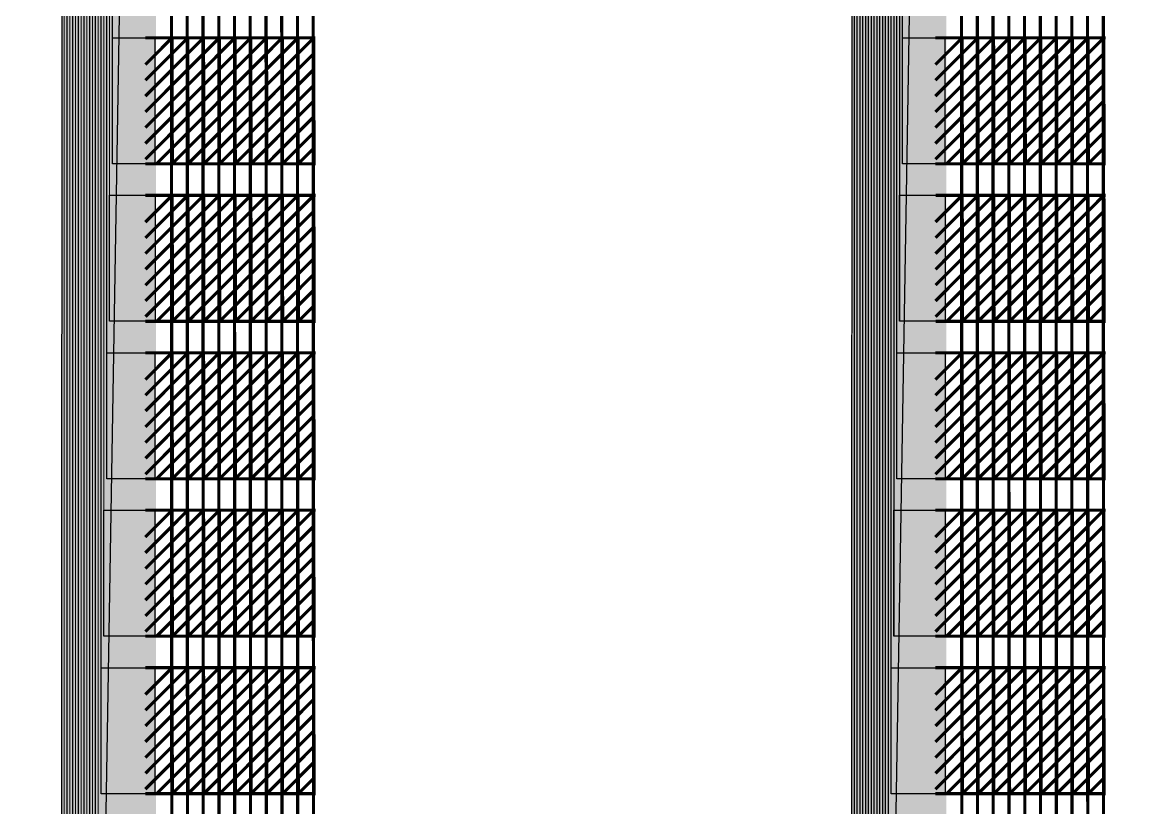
# Model space of a CAD drawing. Header units: millimetres. Extents: x -51 to 51, y -51 to 51.
# Drawn here: x 6.489 to 10.001, y -12.641 to -10.146 of the extents above; entities that cross this region are included whole.
import ezdxf

# ---------------------------------------------------------------- set-up
doc = ezdxf.new("R2010")
doc.units = ezdxf.units.MM
doc.linetypes.add('DASHED', pattern=[19.05, 12.7, -6.35])
for name, color, linetype in [('bottom_SU8', 5, 'Continuous'), ('metal', 43, 'Continuous'), ('reference', 18, 'DASHED')]:
    doc.layers.add(name, color=color, linetype=linetype)
doc.layers.add('top SU-8', color=3, linetype='Continuous', transparency=0.63)

msp = doc.modelspace()

# ---------------------------------------------------------------- linework, layer by layer
at = {"layer": 'bottom_SU8', "transparency": 33554544}
for points, const_width in [([(6.7646, 5.9298), (6.7646, -19.1017)], 0.3), ([(9.2735, 5.9298), (9.2735, -19.1017)], 0.3), ([(6.9661, -19.0957), (6.9615, -3.1964)], 0.01), ([(7.0158, -19.0957), (7.0115, -3.1964)], 0.01), ([(7.0658, -19.0957), (7.0615, -3.1964)], 0.01), ([(7.1161, -19.0957), (7.1115, -3.1961)], 0.01), ([(7.1661, -19.0957), (7.1615, -3.1964)], 0.01), ([(7.2161, -19.0957), (7.2115, -3.1961)], 0.01), ([(7.2661, -19.0957), (7.2619, -3.1961)], 0.01), ([(7.3161, -19.0957), (7.3115, -3.1961)], 0.01), ([(7.3661, -19.0957), (7.3615, -3.1961)], 0.01), ([(7.4161, -19.0957), (7.4115, -3.1921)], 0.01), ([(9.4749, -19.0957), (9.4703, -3.1964)], 0.01), ([(9.5247, -19.0957), (9.5203, -3.1964)], 0.01), ([(9.5747, -19.0957), (9.5703, -3.1964)], 0.01), ([(9.6249, -19.0957), (9.6203, -3.1961)], 0.01), ([(9.6749, -19.0957), (9.6703, -3.1964)], 0.01), ([(9.7249, -19.0957), (9.7203, -3.1961)], 0.01), ([(9.7749, -19.0957), (9.7707, -3.1961)], 0.01), ([(9.8249, -19.0957), (9.8203, -3.1961)], 0.01), ([(9.8749, -19.0957), (9.8703, -3.1961)], 0.01), ([(9.9249, -19.0957), (9.9204, -3.1921)], 0.01), ([(6.8803, -10.2808), (6.9652, -10.1957)], 0.01), ([(6.8805, -10.3307), (7.0152, -10.1957)], 0.01), ([(6.8805, -10.3808), (7.0652, -10.1957)], 0.01), ([(6.8805, -10.4309), (7.1152, -10.1957)], 0.01), ([(6.8805, -10.481), (7.1652, -10.1957)], 0.01), ([(6.8805, -10.5311), (7.2152, -10.1957)], 0.01), ([(6.8805, -10.5812), (7.2652, -10.1957)], 0.01), ([(6.8805, -10.1957), (7.4207, -10.1957)], 0.01), ([(6.916, -10.5957), (7.3152, -10.1957)], 0.01), ([(6.966, -10.5957), (6.9652, -10.1957)], 0.01), ([(6.966, -10.5957), (7.3652, -10.1957)], 0.01), ([(7.016, -10.5957), (7.0152, -10.1957)], 0.01), ([(7.016, -10.5957), (7.4152, -10.1957)], 0.01), ([(7.066, -10.5957), (7.0652, -10.1957)], 0.01), ([(7.116, -10.5957), (7.1152, -10.1957)], 0.01), ([(7.166, -10.5957), (7.1652, -10.1957)], 0.01), ([(7.216, -10.5957), (7.2152, -10.1957)], 0.01), ([(7.266, -10.5957), (7.2652, -10.1957)], 0.01), ([(7.316, -10.5957), (7.3152, -10.1957)], 0.01), ([(7.366, -10.5957), (7.3652, -10.1957)], 0.01), ([(7.416, -10.5957), (7.4152, -10.1957)], 0.01), ([(9.3891, -10.2808), (9.474, -10.1957)], 0.01), ([(9.3893, -10.3307), (9.524, -10.1957)], 0.01), ([(9.3893, -10.3808), (9.574, -10.1957)], 0.01), ([(9.3893, -10.4309), (9.624, -10.1957)], 0.01), ([(9.3893, -10.481), (9.674, -10.1957)], 0.01), ([(9.3893, -10.5311), (9.724, -10.1957)], 0.01), ([(9.3893, -10.5812), (9.774, -10.1957)], 0.01), ([(9.3893, -10.1957), (9.9296, -10.1957)], 0.01), ([(9.4248, -10.5957), (9.824, -10.1957)], 0.01), ([(9.4748, -10.5957), (9.474, -10.1957)], 0.01), ([(9.4748, -10.5957), (9.874, -10.1957)], 0.01), ([(9.5248, -10.5957), (9.524, -10.1957)], 0.01), ([(9.5248, -10.5957), (9.924, -10.1957)], 0.01), ([(9.5748, -10.5957), (9.574, -10.1957)], 0.01), ([(9.6248, -10.5957), (9.624, -10.1957)], 0.01), ([(9.6748, -10.5957), (9.674, -10.1957)], 0.01), ([(9.7248, -10.5957), (9.724, -10.1957)], 0.01), ([(9.7748, -10.5957), (9.774, -10.1957)], 0.01), ([(9.8248, -10.5957), (9.824, -10.1957)], 0.01), ([(9.8748, -10.5957), (9.874, -10.1957)], 0.01), ([(9.9248, -10.5957), (9.924, -10.1957)], 0.01), ([(7.066, -10.5957), (7.4153, -10.2457)], 0.01), ([(9.5748, -10.5957), (9.9241, -10.2457)], 0.01), ([(7.116, -10.5957), (7.4154, -10.2957)], 0.01), ([(9.6248, -10.5957), (9.9242, -10.2957)], 0.01), ([(7.166, -10.5957), (7.4155, -10.3457)], 0.01), ([(9.6748, -10.5957), (9.9243, -10.3457)], 0.01), ([(7.216, -10.5957), (7.4156, -10.3957)], 0.01), ([(9.7248, -10.5957), (9.9244, -10.3957)], 0.01), ([(7.266, -10.5957), (7.4157, -10.4457)], 0.01), ([(9.7748, -10.5957), (9.9245, -10.4457)], 0.01), ([(7.316, -10.5957), (7.4158, -10.4957)], 0.01), ([(9.8248, -10.5957), (9.9246, -10.4957)], 0.01), ([(7.366, -10.5957), (7.4159, -10.5457)], 0.01), ([(9.8748, -10.5957), (9.9247, -10.5457)], 0.01), ([(6.8805, -10.5957), (7.4208, -10.5957)], 0.01), ([(9.3893, -10.5957), (9.9297, -10.5957)], 0.01), ([(6.8806, -10.7808), (6.9655, -10.6957)], 0.01), ([(6.8808, -10.8307), (7.0155, -10.6957)], 0.01), ([(6.8808, -10.8808), (7.0655, -10.6957)], 0.01), ([(6.8808, -10.9309), (7.1155, -10.6957)], 0.01), ([(6.8808, -10.981), (7.1655, -10.6957)], 0.01), ([(6.8808, -11.0311), (7.2155, -10.6957)], 0.01), ([(6.8808, -11.0812), (7.2655, -10.6957)], 0.01), ([(6.8808, -10.6957), (7.4211, -10.6957)], 0.01), ([(6.9164, -11.0957), (7.3155, -10.6957)], 0.01), ([(6.9664, -11.0957), (6.9655, -10.6957)], 0.01), ([(6.9664, -11.0957), (7.3655, -10.6957)], 0.01), ([(7.0164, -11.0957), (7.0155, -10.6957)], 0.01), ([(7.0164, -11.0957), (7.4155, -10.6957)], 0.01), ([(7.0664, -11.0957), (7.0655, -10.6957)], 0.01), ([(7.1164, -11.0957), (7.1155, -10.6957)], 0.01), ([(7.1664, -11.0957), (7.1655, -10.6957)], 0.01), ([(7.2164, -11.0957), (7.2155, -10.6957)], 0.01), ([(7.2664, -11.0957), (7.2655, -10.6957)], 0.01), ([(7.3164, -11.0957), (7.3155, -10.6957)], 0.01), ([(7.3664, -11.0957), (7.3655, -10.6957)], 0.01), ([(7.4164, -11.0957), (7.4155, -10.6957)], 0.01), ([(9.3894, -10.7808), (9.4744, -10.6957)], 0.01), ([(9.3897, -10.8307), (9.5244, -10.6957)], 0.01), ([(9.3897, -10.8808), (9.5744, -10.6957)], 0.01), ([(9.3897, -10.9309), (9.6244, -10.6957)], 0.01), ([(9.3897, -10.981), (9.6744, -10.6957)], 0.01), ([(9.3897, -11.0311), (9.7244, -10.6957)], 0.01), ([(9.3897, -11.0812), (9.7744, -10.6957)], 0.01), ([(9.3897, -10.6957), (9.9299, -10.6957)], 0.01), ([(9.4252, -11.0957), (9.8244, -10.6957)], 0.01), ([(9.4752, -11.0957), (9.4744, -10.6957)], 0.01), ([(9.4752, -11.0957), (9.8744, -10.6957)], 0.01), ([(9.5252, -11.0957), (9.5244, -10.6957)], 0.01), ([(9.5252, -11.0957), (9.9244, -10.6957)], 0.01), ([(9.5752, -11.0957), (9.5744, -10.6957)], 0.01), ([(9.6252, -11.0957), (9.6244, -10.6957)], 0.01), ([(9.6752, -11.0957), (9.6744, -10.6957)], 0.01), ([(9.7252, -11.0957), (9.7244, -10.6957)], 0.01), ([(9.7752, -11.0957), (9.7744, -10.6957)], 0.01), ([(9.8252, -11.0957), (9.8244, -10.6957)], 0.01), ([(9.8752, -11.0957), (9.8744, -10.6957)], 0.01), ([(9.9252, -11.0957), (9.9244, -10.6957)], 0.01), ([(7.0664, -11.0957), (7.4156, -10.7457)], 0.01), ([(9.5752, -11.0957), (9.9245, -10.7457)], 0.01), ([(7.1164, -11.0957), (7.4157, -10.7957)], 0.01), ([(9.6252, -11.0957), (9.9246, -10.7957)], 0.01), ([(7.1664, -11.0957), (7.4158, -10.8457)], 0.01), ([(9.6752, -11.0957), (9.9247, -10.8457)], 0.01), ([(7.2164, -11.0957), (7.416, -10.8957)], 0.01), ([(9.7252, -11.0957), (9.9248, -10.8957)], 0.01), ([(7.2664, -11.0957), (7.4161, -10.9457)], 0.01), ([(9.7752, -11.0957), (9.9249, -10.9457)], 0.01), ([(7.3164, -11.0957), (7.4162, -10.9957)], 0.01), ([(9.8252, -11.0957), (9.925, -10.9957)], 0.01), ([(7.3664, -11.0957), (7.4163, -11.0457)], 0.01), ([(9.8752, -11.0957), (9.9251, -11.0457)], 0.01), ([(6.8808, -11.0957), (7.4212, -11.0957)], 0.01), ([(9.3897, -11.0957), (9.93, -11.0957)], 0.01), ([(6.8804, -11.2808), (6.9653, -11.1957)], 0.01), ([(6.8806, -11.3307), (7.0153, -11.1957)], 0.01), ([(6.8806, -11.3808), (7.0653, -11.1957)], 0.01), ([(6.8806, -11.4309), (7.1153, -11.1957)], 0.01), ([(6.8806, -11.481), (7.1653, -11.1957)], 0.01), ([(6.8806, -11.5311), (7.2153, -11.1957)], 0.01), ([(6.8806, -11.5812), (7.2653, -11.1957)], 0.01), ([(6.8806, -11.1957), (7.4208, -11.1957)], 0.01), ([(6.9161, -11.5957), (7.3153, -11.1957)], 0.01), ([(6.9661, -11.5957), (6.9653, -11.1957)], 0.01), ([(6.9661, -11.5957), (7.3653, -11.1957)], 0.01), ([(7.0161, -11.5957), (7.0153, -11.1957)], 0.01), ([(7.0161, -11.5957), (7.4153, -11.1957)], 0.01), ([(7.0661, -11.5957), (7.0653, -11.1957)], 0.01), ([(7.1161, -11.5957), (7.1153, -11.1957)], 0.01), ([(7.1661, -11.5957), (7.1653, -11.1957)], 0.01), ([(7.2161, -11.5957), (7.2153, -11.1957)], 0.01), ([(7.2661, -11.5957), (7.2653, -11.1957)], 0.01), ([(7.3161, -11.5957), (7.3153, -11.1957)], 0.01), ([(7.3661, -11.5957), (7.3653, -11.1957)], 0.01), ([(7.4161, -11.5957), (7.4153, -11.1957)], 0.01), ([(9.3892, -11.2808), (9.4741, -11.1957)], 0.01), ([(9.3894, -11.3307), (9.5241, -11.1957)], 0.01), ([(9.3894, -11.3808), (9.5741, -11.1957)], 0.01), ([(9.3894, -11.4309), (9.6241, -11.1957)], 0.01), ([(9.3894, -11.481), (9.6741, -11.1957)], 0.01), ([(9.3894, -11.5311), (9.7241, -11.1957)], 0.01), ([(9.3894, -11.5812), (9.7741, -11.1957)], 0.01), ([(9.3894, -11.1957), (9.9297, -11.1957)], 0.01), ([(9.4249, -11.5957), (9.8241, -11.1957)], 0.01), ([(9.4749, -11.5957), (9.4741, -11.1957)], 0.01), ([(9.4749, -11.5957), (9.8741, -11.1957)], 0.01), ([(9.5249, -11.5957), (9.5241, -11.1957)], 0.01), ([(9.5249, -11.5957), (9.9241, -11.1957)], 0.01), ([(9.5749, -11.5957), (9.5741, -11.1957)], 0.01), ([(9.6249, -11.5957), (9.6241, -11.1957)], 0.01), ([(9.6749, -11.5957), (9.6741, -11.1957)], 0.01), ([(9.7249, -11.5957), (9.7241, -11.1957)], 0.01), ([(9.7749, -11.5957), (9.7741, -11.1957)], 0.01), ([(9.8249, -11.5957), (9.8241, -11.1957)], 0.01), ([(9.8749, -11.5957), (9.8741, -11.1957)], 0.01), ([(9.9249, -11.5957), (9.9241, -11.1957)], 0.01), ([(7.0661, -11.5957), (7.4154, -11.2457)], 0.01), ([(9.5749, -11.5957), (9.9242, -11.2457)], 0.01), ([(7.1161, -11.5957), (7.4155, -11.2957)], 0.01), ([(9.6249, -11.5957), (9.9243, -11.2957)], 0.01), ([(7.1661, -11.5957), (7.4156, -11.3457)], 0.01), ([(9.6749, -11.5957), (9.9244, -11.3457)], 0.01), ([(7.2161, -11.5957), (7.4157, -11.3957)], 0.01), ([(9.7249, -11.5957), (9.9245, -11.3957)], 0.01), ([(7.2661, -11.5957), (7.4158, -11.4457)], 0.01), ([(9.7749, -11.5957), (9.9246, -11.4457)], 0.01), ([(7.3161, -11.5957), (7.4159, -11.4957)], 0.01), ([(9.8249, -11.5957), (9.9247, -11.4957)], 0.01), ([(7.3661, -11.5957), (7.416, -11.5457)], 0.01), ([(9.8749, -11.5957), (9.9248, -11.5457)], 0.01), ([(6.8806, -11.5957), (7.421, -11.5957)], 0.01), ([(9.3894, -11.5957), (9.9298, -11.5957)], 0.01), ([(6.8804, -11.7808), (6.9653, -11.6957)], 0.01), ([(6.8806, -11.8307), (7.0153, -11.6957)], 0.01), ([(6.8806, -11.8808), (7.0653, -11.6957)], 0.01), ([(6.8806, -11.9309), (7.1153, -11.6957)], 0.01), ([(6.8806, -11.981), (7.1653, -11.6957)], 0.01), ([(6.8806, -12.0311), (7.2153, -11.6957)], 0.01), ([(6.8806, -12.0812), (7.2653, -11.6957)], 0.01), ([(6.8806, -11.6957), (7.4208, -11.6957)], 0.01), ([(6.9161, -12.0957), (7.3153, -11.6957)], 0.01), ([(6.9661, -12.0957), (6.9653, -11.6957)], 0.01), ([(6.9661, -12.0957), (7.3653, -11.6957)], 0.01), ([(7.0161, -12.0957), (7.0153, -11.6957)], 0.01), ([(7.0161, -12.0957), (7.4153, -11.6957)], 0.01), ([(7.0661, -12.0957), (7.0653, -11.6957)], 0.01), ([(7.1161, -12.0957), (7.1153, -11.6957)], 0.01), ([(7.1661, -12.0957), (7.1653, -11.6957)], 0.01), ([(7.2161, -12.0957), (7.2153, -11.6957)], 0.01), ([(7.2661, -12.0957), (7.2653, -11.6957)], 0.01), ([(7.3161, -12.0957), (7.3153, -11.6957)], 0.01), ([(7.3661, -12.0957), (7.3653, -11.6957)], 0.01), ([(7.4161, -12.0957), (7.4153, -11.6957)], 0.01), ([(9.3892, -11.7808), (9.4741, -11.6957)], 0.01), ([(9.3894, -11.8307), (9.5241, -11.6957)], 0.01), ([(9.3894, -11.8808), (9.5741, -11.6957)], 0.01), ([(9.3894, -11.9309), (9.6241, -11.6957)], 0.01), ([(9.3894, -11.981), (9.6741, -11.6957)], 0.01), ([(9.3894, -12.0311), (9.7241, -11.6957)], 0.01), ([(9.3894, -12.0812), (9.7741, -11.6957)], 0.01), ([(9.3894, -11.6957), (9.9297, -11.6957)], 0.01), ([(9.4249, -12.0957), (9.8241, -11.6957)], 0.01), ([(9.4749, -12.0957), (9.4741, -11.6957)], 0.01), ([(9.4749, -12.0957), (9.8741, -11.6957)], 0.01), ([(9.5249, -12.0957), (9.5241, -11.6957)], 0.01), ([(9.5249, -12.0957), (9.9241, -11.6957)], 0.01), ([(9.5749, -12.0957), (9.5741, -11.6957)], 0.01), ([(9.6249, -12.0957), (9.6241, -11.6957)], 0.01), ([(9.6749, -12.0957), (9.6741, -11.6957)], 0.01), ([(9.7249, -12.0957), (9.7241, -11.6957)], 0.01), ([(9.7749, -12.0957), (9.7741, -11.6957)], 0.01), ([(9.8249, -12.0957), (9.8241, -11.6957)], 0.01), ([(9.8749, -12.0957), (9.8741, -11.6957)], 0.01), ([(9.9249, -12.0957), (9.9241, -11.6957)], 0.01), ([(7.0661, -12.0957), (7.4154, -11.7457)], 0.01), ([(9.5749, -12.0957), (9.9242, -11.7457)], 0.01), ([(7.1161, -12.0957), (7.4155, -11.7957)], 0.01), ([(9.6249, -12.0957), (9.9243, -11.7957)], 0.01), ([(7.1661, -12.0957), (7.4156, -11.8457)], 0.01), ([(9.6749, -12.0957), (9.9244, -11.8457)], 0.01), ([(7.2161, -12.0957), (7.4157, -11.8957)], 0.01), ([(9.7249, -12.0957), (9.9245, -11.8957)], 0.01), ([(7.2661, -12.0957), (7.4158, -11.9457)], 0.01), ([(9.7749, -12.0957), (9.9246, -11.9457)], 0.01), ([(7.3161, -12.0957), (7.4159, -11.9957)], 0.01), ([(9.8249, -12.0957), (9.9247, -11.9957)], 0.01), ([(7.3661, -12.0957), (7.416, -12.0457)], 0.01), ([(9.8749, -12.0957), (9.9248, -12.0457)], 0.01), ([(6.8806, -12.0957), (7.421, -12.0957)], 0.01), ([(9.3894, -12.0957), (9.9298, -12.0957)], 0.01), ([(6.8804, -12.2808), (6.9653, -12.1957)], 0.01), ([(6.8806, -12.3307), (7.0153, -12.1957)], 0.01), ([(6.8806, -12.3808), (7.0653, -12.1957)], 0.01), ([(6.8806, -12.4309), (7.1153, -12.1957)], 0.01), ([(6.8806, -12.481), (7.1653, -12.1957)], 0.01), ([(6.8806, -12.5311), (7.2153, -12.1957)], 0.01), ([(6.8806, -12.5812), (7.2653, -12.1957)], 0.01), ([(6.8806, -12.1957), (7.4208, -12.1957)], 0.01), ([(6.9161, -12.5957), (7.3153, -12.1957)], 0.01), ([(6.9661, -12.5957), (6.9653, -12.1957)], 0.01), ([(6.9661, -12.5957), (7.3653, -12.1957)], 0.01), ([(7.0161, -12.5957), (7.0153, -12.1957)], 0.01), ([(7.0161, -12.5957), (7.4153, -12.1957)], 0.01), ([(7.0661, -12.5957), (7.0653, -12.1957)], 0.01), ([(7.1161, -12.5957), (7.1153, -12.1957)], 0.01), ([(7.1661, -12.5957), (7.1653, -12.1957)], 0.01), ([(7.2161, -12.5957), (7.2153, -12.1957)], 0.01), ([(7.2661, -12.5957), (7.2653, -12.1957)], 0.01), ([(7.3161, -12.5957), (7.3153, -12.1957)], 0.01), ([(7.3661, -12.5957), (7.3653, -12.1957)], 0.01), ([(7.4161, -12.5957), (7.4153, -12.1957)], 0.01), ([(9.3892, -12.2808), (9.4741, -12.1957)], 0.01), ([(9.3894, -12.3307), (9.5241, -12.1957)], 0.01), ([(9.3894, -12.3808), (9.5741, -12.1957)], 0.01), ([(9.3894, -12.4309), (9.6241, -12.1957)], 0.01), ([(9.3894, -12.481), (9.6741, -12.1957)], 0.01), ([(9.3894, -12.5311), (9.7241, -12.1957)], 0.01), ([(9.3894, -12.5812), (9.7741, -12.1957)], 0.01), ([(9.3894, -12.1957), (9.9297, -12.1957)], 0.01), ([(9.4249, -12.5957), (9.8241, -12.1957)], 0.01), ([(9.4749, -12.5957), (9.4741, -12.1957)], 0.01), ([(9.4749, -12.5957), (9.8741, -12.1957)], 0.01), ([(9.5249, -12.5957), (9.5241, -12.1957)], 0.01), ([(9.5249, -12.5957), (9.9241, -12.1957)], 0.01), ([(9.5749, -12.5957), (9.5741, -12.1957)], 0.01), ([(9.6249, -12.5957), (9.6241, -12.1957)], 0.01), ([(9.6749, -12.5957), (9.6741, -12.1957)], 0.01), ([(9.7249, -12.5957), (9.7241, -12.1957)], 0.01), ([(9.7749, -12.5957), (9.7741, -12.1957)], 0.01), ([(9.8249, -12.5957), (9.8241, -12.1957)], 0.01), ([(9.8749, -12.5957), (9.8741, -12.1957)], 0.01), ([(9.9249, -12.5957), (9.9241, -12.1957)], 0.01), ([(7.0661, -12.5957), (7.4154, -12.2457)], 0.01), ([(9.5749, -12.5957), (9.9242, -12.2457)], 0.01), ([(7.1161, -12.5957), (7.4155, -12.2957)], 0.01), ([(9.6249, -12.5957), (9.9243, -12.2957)], 0.01), ([(7.1661, -12.5957), (7.4156, -12.3457)], 0.01), ([(9.6749, -12.5957), (9.9244, -12.3457)], 0.01), ([(7.2161, -12.5957), (7.4157, -12.3957)], 0.01), ([(9.7249, -12.5957), (9.9245, -12.3957)], 0.01), ([(7.2661, -12.5957), (7.4158, -12.4457)], 0.01), ([(9.7749, -12.5957), (9.9246, -12.4457)], 0.01), ([(7.3161, -12.5957), (7.4159, -12.4957)], 0.01), ([(9.8249, -12.5957), (9.9247, -12.4957)], 0.01), ([(7.3661, -12.5957), (7.416, -12.5457)], 0.01), ([(9.8749, -12.5957), (9.9248, -12.5457)], 0.01), ([(6.8806, -12.5957), (7.421, -12.5957)], 0.01), ([(9.3894, -12.5957), (9.9298, -12.5957)], 0.01)]:
    msp.add_lwpolyline(points, dxfattribs=dict(at, const_width=const_width))
at = {"layer": 'metal', "transparency": 33554544}
for points, const_width in [([(6.7666, -11.0957), (6.7666, 10.5754)], 0.004), ([(9.2755, -11.0957), (9.2755, 10.5754)], 0.004), ([(6.7486, -12.0957), (6.7486, 10.0274)], 0.004), ([(6.7576, -11.5957), (6.7576, 10.0291)], 0.004), ([(9.2575, -12.0957), (9.2575, 10.0274)], 0.004), ([(9.2665, -11.5957), (9.2665, 10.0291)], 0.004), ([(6.7756, -10.5957), (6.7756, 9.9562)], 0.004), ([(9.2845, -10.5957), (9.2845, 9.9562)], 0.004), ([(6.7306, -13.0957), (6.7306, 9.4365)], 0.004), ([(6.7396, -12.5957), (6.7396, 9.4365)], 0.004), ([(9.2395, -13.0957), (9.2395, 9.4365)], 0.004), ([(9.2485, -12.5957), (9.2485, 9.4365)], 0.004), ([(6.7126, -14.0957), (6.7126, 8.8389)], 0.004), ([(6.7216, -13.5957), (6.7216, 8.8407)], 0.004), ([(9.2215, -14.0957), (9.2215, 8.8389)], 0.004), ([(9.2305, -13.5957), (9.2305, 8.8407)], 0.004), ([(6.6946, -15.0957), (6.6946, 8.2445)], 0.004), ([(6.7036, -14.5957), (6.7036, 8.2445)], 0.004), ([(9.2035, -15.0957), (9.2035, 8.2445)], 0.004), ([(9.2125, -14.5957), (9.2125, 8.2445)], 0.004), ([(6.6766, -16.0957), (6.6766, 7.6503)], 0.004), ([(6.6856, -15.5957), (6.6856, 7.6503)], 0.004), ([(9.1855, -16.0957), (9.1855, 7.6503)], 0.004), ([(9.1945, -15.5957), (9.1945, 7.6503)], 0.004), ([(6.6586, -17.0957), (6.6586, 7.0554)], 0.004), ([(6.6676, -16.5957), (6.6676, 7.0554)], 0.004), ([(9.1675, -17.0957), (9.1675, 7.0554)], 0.004), ([(9.1765, -16.5957), (9.1765, 7.0554)], 0.004), ([(6.6406, -18.0957), (6.6406, 6.4565)], 0.004), ([(6.6496, -17.5957), (6.6496, 6.4576)], 0.004), ([(9.1495, -18.0957), (9.1495, 6.4565)], 0.004), ([(9.1585, -17.5957), (9.1585, 6.4576)], 0.004), ([(6.6226, -19.0957), (6.6226, 5.8889)], 0.004), ([(6.6316, -18.5957), (6.6316, 5.8943)], 0.004), ([(9.1315, -19.0957), (9.1315, 5.8889)], 0.004), ([(9.1405, -18.5957), (9.1405, 5.8943)], 0.004), ([(6.9057, -10.3054), (7.0152, -10.1957)], 0.006), ([(6.9058, -10.3554), (7.0652, -10.1957)], 0.006), ([(6.9058, -10.4055), (7.1152, -10.1957)], 0.006), ([(6.9058, -10.4556), (7.1652, -10.1957)], 0.006), ([(6.9058, -10.5558), (7.2652, -10.1957)], 0.006), ([(6.9058, -10.1957), (7.4181, -10.1957)], 0.006), ([(6.9059, -10.5056), (7.2152, -10.1957)], 0.006), ([(6.9059, -10.2551), (6.9652, -10.1957)], 0.006), ([(6.916, -10.5957), (7.3152, -10.1957)], 0.006), ([(6.966, -10.5957), (6.9652, -10.1957)], 0.006), ([(6.966, -10.5957), (7.3652, -10.1957)], 0.006), ([(7.016, -10.5957), (7.0152, -10.1957)], 0.006), ([(7.016, -10.5957), (7.4152, -10.1957)], 0.006), ([(7.066, -10.5957), (7.0652, -10.1957)], 0.006), ([(7.116, -10.5957), (7.1152, -10.1957)], 0.006), ([(7.166, -10.5957), (7.1652, -10.1957)], 0.006), ([(7.216, -10.5957), (7.2152, -10.1957)], 0.006), ([(7.266, -10.5957), (7.2652, -10.1957)], 0.006), ([(7.316, -10.5957), (7.3152, -10.1957)], 0.006), ([(7.366, -10.5957), (7.3652, -10.1957)], 0.006), ([(7.416, -10.5957), (7.4152, -10.1957)], 0.006), ([(9.4145, -10.3054), (9.524, -10.1957)], 0.006), ([(9.4146, -10.3554), (9.574, -10.1957)], 0.006), ([(9.4146, -10.4055), (9.624, -10.1957)], 0.006), ([(9.4146, -10.4556), (9.674, -10.1957)], 0.006), ([(9.4146, -10.5558), (9.774, -10.1957)], 0.006), ([(9.4146, -10.1957), (9.927, -10.1957)], 0.006), ([(9.4147, -10.5056), (9.724, -10.1957)], 0.006), ([(9.4147, -10.2551), (9.474, -10.1957)], 0.006), ([(9.4248, -10.5957), (9.824, -10.1957)], 0.006), ([(9.4748, -10.5957), (9.474, -10.1957)], 0.006), ([(9.4748, -10.5957), (9.874, -10.1957)], 0.006), ([(9.5248, -10.5957), (9.524, -10.1957)], 0.006), ([(9.5248, -10.5957), (9.924, -10.1957)], 0.006), ([(9.5748, -10.5957), (9.574, -10.1957)], 0.006), ([(9.6248, -10.5957), (9.624, -10.1957)], 0.006), ([(9.6748, -10.5957), (9.674, -10.1957)], 0.006), ([(9.7248, -10.5957), (9.724, -10.1957)], 0.006), ([(9.7748, -10.5957), (9.774, -10.1957)], 0.006), ([(9.8248, -10.5957), (9.824, -10.1957)], 0.006), ([(9.8748, -10.5957), (9.874, -10.1957)], 0.006), ([(9.9248, -10.5957), (9.924, -10.1957)], 0.006), ([(7.066, -10.5957), (7.4153, -10.2457)], 0.006), ([(9.5748, -10.5957), (9.9241, -10.2457)], 0.006), ([(7.116, -10.5957), (7.4154, -10.2957)], 0.006), ([(9.6248, -10.5957), (9.9242, -10.2957)], 0.006), ([(7.166, -10.5957), (7.4155, -10.3457)], 0.006), ([(9.6748, -10.5957), (9.9243, -10.3457)], 0.006), ([(7.216, -10.5957), (7.4156, -10.3957)], 0.006), ([(9.7248, -10.5957), (9.9244, -10.3957)], 0.006), ([(7.266, -10.5957), (7.4157, -10.4457)], 0.006), ([(9.7748, -10.5957), (9.9245, -10.4457)], 0.006), ([(7.316, -10.5957), (7.4158, -10.4957)], 0.006), ([(9.8248, -10.5957), (9.9246, -10.4957)], 0.006), ([(7.366, -10.5957), (7.4159, -10.5457)], 0.006), ([(9.8748, -10.5957), (9.9247, -10.5457)], 0.006), ([(6.9037, -10.5957), (7.4185, -10.5957)], 0.006), ([(9.4125, -10.5957), (9.9273, -10.5957)], 0.006), ([(6.9061, -10.8054), (7.0155, -10.6957)], 0.006), ([(6.9061, -10.8554), (7.0655, -10.6957)], 0.006), ([(6.9061, -10.9055), (7.1155, -10.6957)], 0.006), ([(6.9061, -11.0558), (7.2655, -10.6957)], 0.006), ([(6.9061, -10.6957), (7.4185, -10.6957)], 0.006), ([(6.9062, -10.9556), (7.1655, -10.6957)], 0.006), ([(6.9062, -11.0056), (7.2155, -10.6957)], 0.006), ([(6.9062, -10.7551), (6.9655, -10.6957)], 0.006), ([(6.9164, -11.0957), (7.3155, -10.6957)], 0.006), ([(6.9664, -11.0957), (6.9655, -10.6957)], 0.006), ([(6.9664, -11.0957), (7.3655, -10.6957)], 0.006), ([(7.0164, -11.0957), (7.0155, -10.6957)], 0.006), ([(7.0164, -11.0957), (7.4155, -10.6957)], 0.006), ([(7.0664, -11.0957), (7.0655, -10.6957)], 0.006), ([(7.1164, -11.0957), (7.1155, -10.6957)], 0.006), ([(7.1664, -11.0957), (7.1655, -10.6957)], 0.006), ([(7.2164, -11.0957), (7.2155, -10.6957)], 0.006), ([(7.2664, -11.0957), (7.2655, -10.6957)], 0.006), ([(7.3164, -11.0957), (7.3155, -10.6957)], 0.006), ([(7.3664, -11.0957), (7.3655, -10.6957)], 0.006), ([(7.4164, -11.0957), (7.4155, -10.6957)], 0.006), ([(9.4149, -10.8054), (9.5244, -10.6957)], 0.006), ([(9.415, -10.8554), (9.5744, -10.6957)], 0.006), ([(9.415, -10.9055), (9.6244, -10.6957)], 0.006), ([(9.415, -10.9556), (9.6744, -10.6957)], 0.006), ([(9.415, -11.0056), (9.7244, -10.6957)], 0.006), ([(9.415, -11.0558), (9.7744, -10.6957)], 0.006), ([(9.415, -10.6957), (9.9273, -10.6957)], 0.006), ([(9.4151, -10.7551), (9.4744, -10.6957)], 0.006), ([(9.4252, -11.0957), (9.8244, -10.6957)], 0.006), ([(9.4752, -11.0957), (9.4744, -10.6957)], 0.006), ([(9.4752, -11.0957), (9.8744, -10.6957)], 0.006), ([(9.5252, -11.0957), (9.5244, -10.6957)], 0.006), ([(9.5252, -11.0957), (9.9244, -10.6957)], 0.006), ([(9.5752, -11.0957), (9.5744, -10.6957)], 0.006), ([(9.6252, -11.0957), (9.6244, -10.6957)], 0.006), ([(9.6752, -11.0957), (9.6744, -10.6957)], 0.006), ([(9.7252, -11.0957), (9.7244, -10.6957)], 0.006), ([(9.7752, -11.0957), (9.7744, -10.6957)], 0.006), ([(9.8252, -11.0957), (9.8244, -10.6957)], 0.006), ([(9.8752, -11.0957), (9.8744, -10.6957)], 0.006), ([(9.9252, -11.0957), (9.9244, -10.6957)], 0.006), ([(7.0664, -11.0957), (7.4156, -10.7457)], 0.006), ([(9.5752, -11.0957), (9.9245, -10.7457)], 0.006), ([(7.1164, -11.0957), (7.4157, -10.7957)], 0.006), ([(9.6252, -11.0957), (9.9246, -10.7957)], 0.006), ([(7.1664, -11.0957), (7.4158, -10.8457)], 0.006), ([(9.6752, -11.0957), (9.9247, -10.8457)], 0.006), ([(7.2164, -11.0957), (7.416, -10.8957)], 0.006), ([(9.7252, -11.0957), (9.9248, -10.8957)], 0.006), ([(7.2664, -11.0957), (7.4161, -10.9457)], 0.006), ([(9.7752, -11.0957), (9.9249, -10.9457)], 0.006), ([(7.3164, -11.0957), (7.4162, -10.9957)], 0.006), ([(9.8252, -11.0957), (9.925, -10.9957)], 0.006), ([(7.3664, -11.0957), (7.4163, -11.0457)], 0.006), ([(9.8752, -11.0957), (9.9251, -11.0457)], 0.006), ([(6.9041, -11.0957), (7.4188, -11.0957)], 0.006), ([(9.4129, -11.0957), (9.9277, -11.0957)], 0.006), ([(6.9058, -11.3054), (7.0153, -11.1957)], 0.006), ([(6.9059, -11.3554), (7.0653, -11.1957)], 0.006), ([(6.9059, -11.4055), (7.1153, -11.1957)], 0.006), ([(6.9059, -11.4556), (7.1653, -11.1957)], 0.006), ([(6.9059, -11.5558), (7.2653, -11.1957)], 0.006), ([(6.9059, -11.1957), (7.4182, -11.1957)], 0.006), ([(6.906, -11.5056), (7.2153, -11.1957)], 0.006), ([(6.906, -11.2551), (6.9653, -11.1957)], 0.006), ([(6.9161, -11.5957), (7.3153, -11.1957)], 0.006), ([(6.9661, -11.5957), (6.9653, -11.1957)], 0.006), ([(6.9661, -11.5957), (7.3653, -11.1957)], 0.006), ([(7.0161, -11.5957), (7.0153, -11.1957)], 0.006), ([(7.0161, -11.5957), (7.4153, -11.1957)], 0.006), ([(7.0661, -11.5957), (7.0653, -11.1957)], 0.006), ([(7.1161, -11.5957), (7.1153, -11.1957)], 0.006), ([(7.1661, -11.5957), (7.1653, -11.1957)], 0.006), ([(7.2161, -11.5957), (7.2153, -11.1957)], 0.006), ([(7.2661, -11.5957), (7.2653, -11.1957)], 0.006), ([(7.3161, -11.5957), (7.3153, -11.1957)], 0.006), ([(7.3661, -11.5957), (7.3653, -11.1957)], 0.006), ([(7.4161, -11.5957), (7.4153, -11.1957)], 0.006), ([(9.4146, -11.3054), (9.5241, -11.1957)], 0.006), ([(9.4147, -11.3554), (9.5741, -11.1957)], 0.006), ([(9.4147, -11.4055), (9.6241, -11.1957)], 0.006), ([(9.4147, -11.4556), (9.6741, -11.1957)], 0.006), ([(9.4147, -11.5558), (9.7741, -11.1957)], 0.006), ([(9.4147, -11.1957), (9.9271, -11.1957)], 0.006), ([(9.4148, -11.5056), (9.7241, -11.1957)], 0.006), ([(9.4148, -11.2551), (9.4741, -11.1957)], 0.006), ([(9.4249, -11.5957), (9.8241, -11.1957)], 0.006), ([(9.4749, -11.5957), (9.4741, -11.1957)], 0.006), ([(9.4749, -11.5957), (9.8741, -11.1957)], 0.006), ([(9.5249, -11.5957), (9.5241, -11.1957)], 0.006), ([(9.5249, -11.5957), (9.9241, -11.1957)], 0.006), ([(9.5749, -11.5957), (9.5741, -11.1957)], 0.006), ([(9.6249, -11.5957), (9.6241, -11.1957)], 0.006), ([(9.6749, -11.5957), (9.6741, -11.1957)], 0.006), ([(9.7249, -11.5957), (9.7241, -11.1957)], 0.006), ([(9.7749, -11.5957), (9.7741, -11.1957)], 0.006), ([(9.8249, -11.5957), (9.8241, -11.1957)], 0.006), ([(9.8749, -11.5957), (9.8741, -11.1957)], 0.006), ([(9.9249, -11.5957), (9.9241, -11.1957)], 0.006), ([(7.0661, -11.5957), (7.4154, -11.2457)], 0.006), ([(9.5749, -11.5957), (9.9242, -11.2457)], 0.006), ([(7.1161, -11.5957), (7.4155, -11.2957)], 0.006), ([(9.6249, -11.5957), (9.9243, -11.2957)], 0.006), ([(7.1661, -11.5957), (7.4156, -11.3457)], 0.006), ([(9.6749, -11.5957), (9.9244, -11.3457)], 0.006), ([(7.2161, -11.5957), (7.4157, -11.3957)], 0.006), ([(9.7249, -11.5957), (9.9245, -11.3957)], 0.006), ([(7.2661, -11.5957), (7.4158, -11.4457)], 0.006), ([(9.7749, -11.5957), (9.9246, -11.4457)], 0.006), ([(7.3161, -11.5957), (7.4159, -11.4957)], 0.006), ([(9.8249, -11.5957), (9.9247, -11.4957)], 0.006), ([(7.3661, -11.5957), (7.416, -11.5457)], 0.006), ([(9.8749, -11.5957), (9.9248, -11.5457)], 0.006), ([(6.9038, -11.5957), (7.4186, -11.5957)], 0.006), ([(9.4126, -11.5957), (9.9274, -11.5957)], 0.006), ([(6.9058, -11.8054), (7.0153, -11.6957)], 0.006), ([(6.9059, -11.8554), (7.0653, -11.6957)], 0.006), ([(6.9059, -11.9055), (7.1153, -11.6957)], 0.006), ([(6.9059, -11.9556), (7.1653, -11.6957)], 0.006), ([(6.9059, -12.0558), (7.2653, -11.6957)], 0.006), ([(6.9059, -11.6957), (7.4182, -11.6957)], 0.006), ([(6.906, -12.0056), (7.2153, -11.6957)], 0.006), ([(6.906, -11.7551), (6.9653, -11.6957)], 0.006), ([(6.9161, -12.0957), (7.3153, -11.6957)], 0.006), ([(6.9661, -12.0957), (6.9653, -11.6957)], 0.006), ([(6.9661, -12.0957), (7.3653, -11.6957)], 0.006), ([(7.0161, -12.0957), (7.0153, -11.6957)], 0.006), ([(7.0161, -12.0957), (7.4153, -11.6957)], 0.006), ([(7.0661, -12.0957), (7.0653, -11.6957)], 0.006), ([(7.1161, -12.0957), (7.1153, -11.6957)], 0.006), ([(7.1661, -12.0957), (7.1653, -11.6957)], 0.006), ([(7.2161, -12.0957), (7.2153, -11.6957)], 0.006), ([(7.2661, -12.0957), (7.2653, -11.6957)], 0.006), ([(7.3161, -12.0957), (7.3153, -11.6957)], 0.006), ([(7.3661, -12.0957), (7.3653, -11.6957)], 0.006), ([(7.4161, -12.0957), (7.4153, -11.6957)], 0.006), ([(9.4146, -11.8054), (9.5241, -11.6957)], 0.006), ([(9.4147, -11.8554), (9.5741, -11.6957)], 0.006), ([(9.4147, -11.9055), (9.6241, -11.6957)], 0.006), ([(9.4147, -11.9556), (9.6741, -11.6957)], 0.006), ([(9.4147, -12.0558), (9.7741, -11.6957)], 0.006), ([(9.4147, -11.6957), (9.9271, -11.6957)], 0.006), ([(9.4148, -12.0056), (9.7241, -11.6957)], 0.006), ([(9.4148, -11.7551), (9.4741, -11.6957)], 0.006), ([(9.4249, -12.0957), (9.8241, -11.6957)], 0.006), ([(9.4749, -12.0957), (9.4741, -11.6957)], 0.006), ([(9.4749, -12.0957), (9.8741, -11.6957)], 0.006), ([(9.5249, -12.0957), (9.5241, -11.6957)], 0.006), ([(9.5249, -12.0957), (9.9241, -11.6957)], 0.006), ([(9.5749, -12.0957), (9.5741, -11.6957)], 0.006), ([(9.6249, -12.0957), (9.6241, -11.6957)], 0.006), ([(9.6749, -12.0957), (9.6741, -11.6957)], 0.006), ([(9.7249, -12.0957), (9.7241, -11.6957)], 0.006), ([(9.7749, -12.0957), (9.7741, -11.6957)], 0.006), ([(9.8249, -12.0957), (9.8241, -11.6957)], 0.006), ([(9.8749, -12.0957), (9.8741, -11.6957)], 0.006), ([(9.9249, -12.0957), (9.9241, -11.6957)], 0.006), ([(7.0661, -12.0957), (7.4154, -11.7457)], 0.006), ([(9.5749, -12.0957), (9.9242, -11.7457)], 0.006), ([(7.1161, -12.0957), (7.4155, -11.7957)], 0.006), ([(9.6249, -12.0957), (9.9243, -11.7957)], 0.006), ([(7.1661, -12.0957), (7.4156, -11.8457)], 0.006), ([(9.6749, -12.0957), (9.9244, -11.8457)], 0.006), ([(7.2161, -12.0957), (7.4157, -11.8957)], 0.006), ([(9.7249, -12.0957), (9.9245, -11.8957)], 0.006), ([(7.2661, -12.0957), (7.4158, -11.9457)], 0.006), ([(9.7749, -12.0957), (9.9246, -11.9457)], 0.006), ([(7.3161, -12.0957), (7.4159, -11.9957)], 0.006), ([(9.8249, -12.0957), (9.9247, -11.9957)], 0.006), ([(7.3661, -12.0957), (7.416, -12.0457)], 0.006), ([(9.8749, -12.0957), (9.9248, -12.0457)], 0.006), ([(6.9038, -12.0957), (7.4186, -12.0957)], 0.006), ([(9.4126, -12.0957), (9.9274, -12.0957)], 0.006), ([(6.9058, -12.3054), (7.0153, -12.1957)], 0.006), ([(6.9059, -12.3554), (7.0653, -12.1957)], 0.006), ([(6.9059, -12.4055), (7.1153, -12.1957)], 0.006), ([(6.9059, -12.4556), (7.1653, -12.1957)], 0.006), ([(6.9059, -12.5558), (7.2653, -12.1957)], 0.006), ([(6.9059, -12.1957), (7.4182, -12.1957)], 0.006), ([(6.906, -12.5056), (7.2153, -12.1957)], 0.006), ([(6.906, -12.2551), (6.9653, -12.1957)], 0.006), ([(6.9161, -12.5957), (7.3153, -12.1957)], 0.006), ([(6.9661, -12.5957), (6.9653, -12.1957)], 0.006), ([(6.9661, -12.5957), (7.3653, -12.1957)], 0.006), ([(7.0161, -12.5957), (7.0153, -12.1957)], 0.006), ([(7.0161, -12.5957), (7.4153, -12.1957)], 0.006), ([(7.0661, -12.5957), (7.0653, -12.1957)], 0.006), ([(7.1161, -12.5957), (7.1153, -12.1957)], 0.006), ([(7.1661, -12.5957), (7.1653, -12.1957)], 0.006), ([(7.2161, -12.5957), (7.2153, -12.1957)], 0.006), ([(7.2661, -12.5957), (7.2653, -12.1957)], 0.006), ([(7.3161, -12.5957), (7.3153, -12.1957)], 0.006), ([(7.3661, -12.5957), (7.3653, -12.1957)], 0.006), ([(7.4161, -12.5957), (7.4153, -12.1957)], 0.006), ([(9.4146, -12.3054), (9.5241, -12.1957)], 0.006), ([(9.4147, -12.3554), (9.5741, -12.1957)], 0.006), ([(9.4147, -12.4055), (9.6241, -12.1957)], 0.006), ([(9.4147, -12.4556), (9.6741, -12.1957)], 0.006), ([(9.4147, -12.5558), (9.7741, -12.1957)], 0.006), ([(9.4147, -12.1957), (9.9271, -12.1957)], 0.006), ([(9.4148, -12.5056), (9.7241, -12.1957)], 0.006), ([(9.4148, -12.2551), (9.4741, -12.1957)], 0.006), ([(9.4249, -12.5957), (9.8241, -12.1957)], 0.006), ([(9.4749, -12.5957), (9.4741, -12.1957)], 0.006), ([(9.4749, -12.5957), (9.8741, -12.1957)], 0.006), ([(9.5249, -12.5957), (9.5241, -12.1957)], 0.006), ([(9.5249, -12.5957), (9.9241, -12.1957)], 0.006), ([(9.5749, -12.5957), (9.5741, -12.1957)], 0.006), ([(9.6249, -12.5957), (9.6241, -12.1957)], 0.006), ([(9.6749, -12.5957), (9.6741, -12.1957)], 0.006), ([(9.7249, -12.5957), (9.7241, -12.1957)], 0.006), ([(9.7749, -12.5957), (9.7741, -12.1957)], 0.006), ([(9.8249, -12.5957), (9.8241, -12.1957)], 0.006), ([(9.8749, -12.5957), (9.8741, -12.1957)], 0.006), ([(9.9249, -12.5957), (9.9241, -12.1957)], 0.006), ([(7.0661, -12.5957), (7.4154, -12.2457)], 0.006), ([(9.5749, -12.5957), (9.9242, -12.2457)], 0.006), ([(7.1161, -12.5957), (7.4155, -12.2957)], 0.006), ([(9.6249, -12.5957), (9.9243, -12.2957)], 0.006), ([(7.1661, -12.5957), (7.4156, -12.3457)], 0.006), ([(9.6749, -12.5957), (9.9244, -12.3457)], 0.006), ([(7.2161, -12.5957), (7.4157, -12.3957)], 0.006), ([(9.7249, -12.5957), (9.9245, -12.3957)], 0.006), ([(7.2661, -12.5957), (7.4158, -12.4457)], 0.006), ([(9.7749, -12.5957), (9.9246, -12.4457)], 0.006), ([(7.3161, -12.5957), (7.4159, -12.4957)], 0.006), ([(9.8249, -12.5957), (9.9247, -12.4957)], 0.006), ([(7.3661, -12.5957), (7.416, -12.5457)], 0.006), ([(9.8749, -12.5957), (9.9248, -12.5457)], 0.006), ([(6.9038, -12.5957), (7.4186, -12.5957)], 0.006), ([(9.4126, -12.5957), (9.9274, -12.5957)], 0.006)]:
    msp.add_lwpolyline(points, dxfattribs=dict(at, const_width=const_width))
for points in [[(6.7756, -10.1957), (6.9109, -10.1957), (6.9109, -10.5957), (6.7756, -10.5957)], [(9.2845, -10.1957), (9.4197, -10.1957), (9.4197, -10.5957), (9.2845, -10.5957)], [(6.7666, -10.6957), (6.9113, -10.6957), (6.9113, -11.0957), (6.7666, -11.0957)], [(9.2755, -10.6957), (9.4201, -10.6957), (9.4201, -11.0957), (9.2755, -11.0957)], [(6.7576, -11.1957), (6.911, -11.1957), (6.911, -11.5957), (6.7576, -11.5957)], [(9.2665, -11.1957), (9.4198, -11.1957), (9.4198, -11.5957), (9.2665, -11.5957)], [(6.7486, -11.6957), (6.911, -11.6957), (6.911, -12.0957), (6.7486, -12.0957)], [(9.2575, -11.6957), (9.4198, -11.6957), (9.4198, -12.0957), (9.2575, -12.0957)], [(6.7396, -12.1957), (6.911, -12.1957), (6.911, -12.5957), (6.7396, -12.5957)], [(9.2485, -12.1957), (9.4198, -12.1957), (9.4198, -12.5957), (9.2485, -12.5957)]]:
    msp.add_lwpolyline(points, close=True, dxfattribs=at)
at = {"layer": 'reference'}
msp.add_circle((0, 0), 38.1, dxfattribs=at)
at = {"layer": 'top SU-8', "transparency": 33554544}
for points in [[(6.9146, -3.1692), (6.6147, -3.1692), (6.6145, -19.1018), (6.6476, -19.1018)], [(9.4234, -3.1692), (9.1235, -3.1692), (9.1233, -19.1018), (9.1564, -19.1018)]]:
    msp.add_lwpolyline(points, close=True, dxfattribs=at)

doc.saveas('drawing.dxf')
